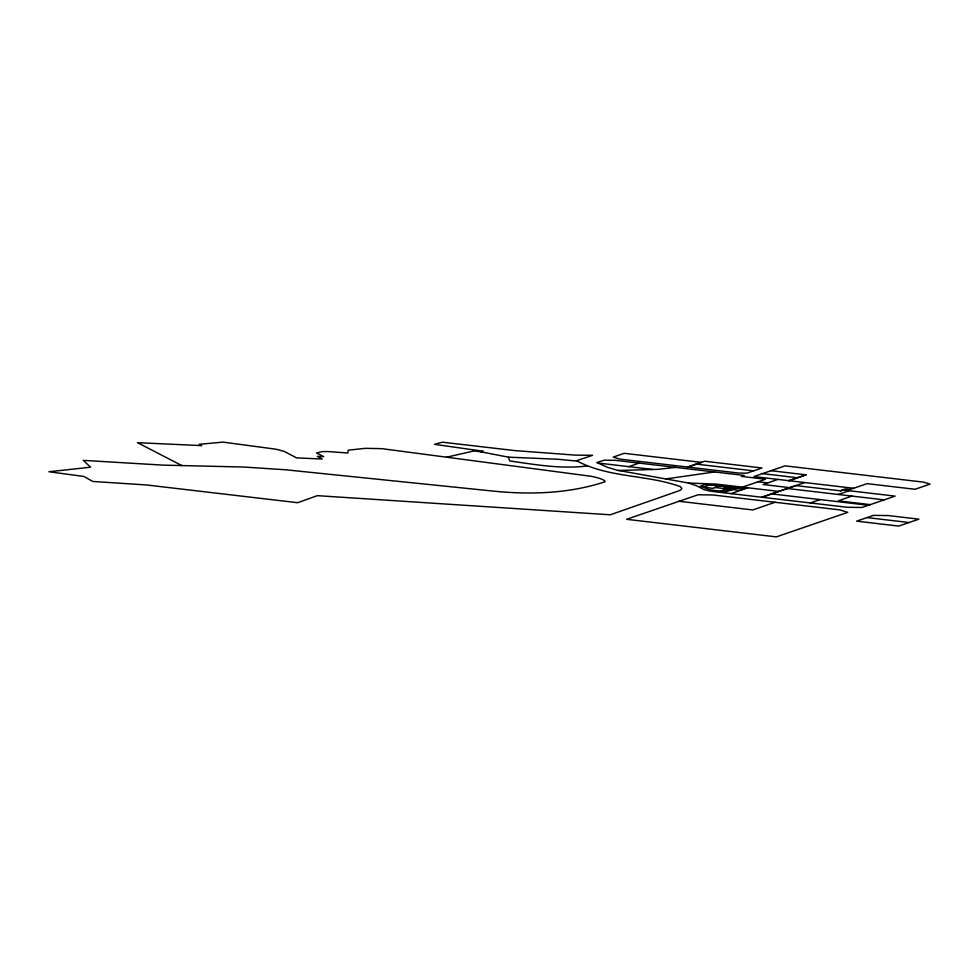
<?xml version="1.0" encoding="UTF-8"?>
<svg xmlns="http://www.w3.org/2000/svg" width="979" height="979" viewBox="0 0 979 979"><rect width="100%" height="100%" fill="white"/><g stroke="black" fill="none" stroke-linecap="round" stroke-linejoin="round"><path stroke-width="1.47" d="M804.701 482.537L761.882 497.246L795.829 485.584L840.557 490.834L845.171 488.949L850.005 489.512L867.113 483.65L915.022 489.267L930.05 484.115L923.601 482.133L785.072 465.857L753.842 476.565L853.627 488.288M840.557 490.834L842.723 489.965L895.124 496.12L861.985 507.477L847.276 507.281L711.17 491.299L704.085 489.671L696.681 485.792L688.433 483.026L617.198 470.201L607.543 467.338L596.798 462.492L604.276 460.191L615.632 460.338L744.211 475.439L741.409 476.406L765.48 479.233L742.437 487.15M851.865 496.072L838.305 500.869L870.319 504.626M789.772 487.664L763.069 484.519L777.938 479.392M628.824 466.64L639.14 463.091M696.277 464.119L704.672 461.231L761.968 467.974L746.904 473.151L738.582 473.041L619.634 459.078L613.221 457.095L624.198 453.314L701.392 462.369L687.723 467.069L696.277 464.119L753.573 470.85M719.895 485.878L712.785 488.325L703.13 487.187L710.203 484.764L744.016 488.705L739.304 490.332L715.184 487.493M723.224 488.448L727.935 486.82M720.397 491.128L732.757 486.881M724.142 491.568L736.502 487.322M731.264 489.39L735.975 487.762M730.995 493.624L747.944 487.799M806.035 474.815L788.903 480.689L806.035 474.815L770.975 470.703M810.294 502.937L820.035 499.584M867.002 517.585L856.674 521.158L898.734 526.09L918.902 519.164L888.186 515.554L873.501 515.37L867.002 517.585L909.099 522.529M679.083 501.285L698.064 494.774L712.736 494.958L839.713 509.875L847.765 512.347L776.335 536.884L626.597 519.298L679.083 501.285L752.778 509.937L775.087 502.276M838.195 494.468L849.136 490.712M446.485 457.217L474.093 450.94L480.848 451.808L483.112 451.233L434.431 444.331L442.337 442.178L514.611 450.573L575.26 455.125L592.552 455.308L576.545 460.693C608.485 478.058 646.764 474.436 680.356 486.624L681.825 488.435L680.87 489.916L677.823 491.201L610.284 514.795L317.343 495.655L297.64 502.704L146.715 484.984L92.711 481.448L83.851 476.443L48.95 471.756L90.606 467.203L83.276 460.363L163.089 465.123L244.285 467.056L285.476 469.773L493.832 491.164C531.022 494.872 569.288 493.526 604.973 481.79A48.142 5.947 4.7 0 0 591.108 476.283L381.92 448.663L365.363 448.333L348.304 450.156L347.851 453.032L329.446 451.637A19.629 2.423 4.7 0 0 321.761 451.649L316.572 452.983L323.743 456.679L317.269 456.373L322.189 459.041L296.588 457.878L284.216 451.405L276.054 449.214L223.041 442.116L199.263 444.307L201.686 445.629L137.464 442.667L181.874 465.563M714.584 471.951L665.671 478.964M587.559 465.894C561.775 469.333 535.391 464.621 509.79 460.974L508.358 457.156L480.848 451.808M675.632 467.375L657.974 469.32L618.532 470.495M508.358 457.156L557.418 459.224L577.586 461.158M688.433 483.026L716.873 484.14L778.831 491.421M762.408 473.628L797.506 477.752M597.973 463.03L652.883 469.479M758.138 481.766L767.842 482.904M787.373 488.497L884.159 499.865M771.66 493.893L868.397 505.262M710.105 489.928L725.99 491.813L738.411 487.542L705.002 484.556L700.426 486.135L710.203 489.965"/></g></svg>
